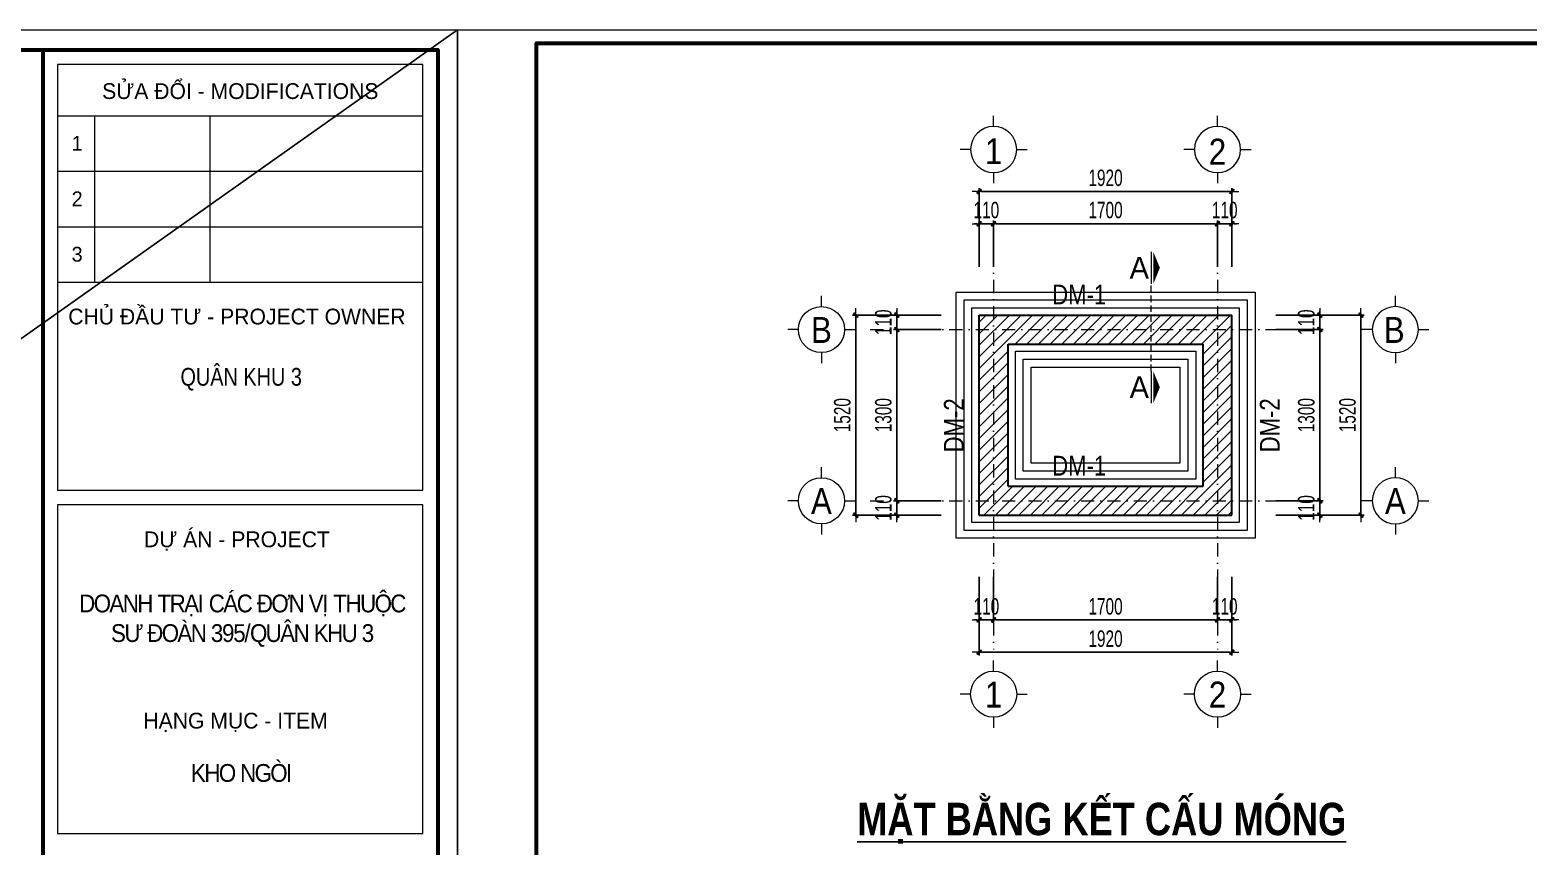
# Model space of a CAD drawing. Header units: millimetres. Extents: x -178395 to 493851, y -561170 to -280028.
# Drawn here: x 331004 to 342381, y -456863 to -450665 of the extents above; entities that cross this region are included whole.
import ezdxf
from ezdxf.enums import TextEntityAlignment as Align

# ---------------------------------------------------------------- set-up
doc = ezdxf.new("R2010")
doc.units = ezdxf.units.MM
doc.header["$MEASUREMENT"] = 0
doc.header["$PDMODE"] = 32
doc.linetypes.add('DASHDOT', pattern=[1, 0.5, -0.25, 0, -0.25])
doc.linetypes.add('HIDDEN', pattern=[0.375, 0.25, -0.125])
doc.layers.get('Defpoints').update_dxf_attribs({"color": 1})
for name, color, linetype, lineweight in [('08. Net Text', 3, 'Continuous', 13), ('Khungten_LCDI', 7, 'Continuous', 5), ('LC Dim', 8, 'Continuous', 18), ('LC ISO', 153, 'Continuous', 13), ('LC Khac', 4, 'Continuous', 9), ('LC MANH DUT', 35, 'HIDDEN', 5), ('LC Net dam 1', 30, 'Continuous', 30), ('LC Net manh', 133, 'Continuous', 5), ('LC Net thay', 63, 'Continuous', 25), ('LC Net truc', 79, 'DASHDOT', 13), ('LC Text1', 3, 'Continuous', 20), ('LC Text2', 7, 'Continuous', 25)]:
    doc.layers.add(name, color=color, linetype=linetype, lineweight=lineweight)
doc.layers.add('KCS_Plotter', color=11, linetype='Continuous', plot=False)
doc.styles.add('HOATBIF', font='hoatbif.shx', dxfattribs={"width": 0.7})
doc.styles.add('Khungten', font='VHAVAN.TTF', dxfattribs={"width": 0.9, "height": 5000})
doc.styles.add('LC 1', font='VHAVANB.TTF')
doc.styles.add('LC3', font='VHARIALB.TTF', dxfattribs={"width": 0.8})
doc.styles.add('T2', font='VHARIAL.TTF', dxfattribs={"width": 0.8})
doc.styles.add('Text Khung Ten', font='VHAVAN.TTF')
doc.styles.add('Title', font='VHBLACK.TTF', dxfattribs={"width": 0.8})
doc.dimstyles.new('1-100(1-50)', dxfattribs={"dimscale": 50, "dimtxt": 2.5, "dimasz": 0.35, "dimexe": 0.5, "dimexo": 0, "dimgap": 0.8, "dimtad": 1, "dimdec": 0, "dimzin": 0, "dimdsep": 46, "dimtxsty": 'HOATBIF', "dimblk1": 'DOT', "dimblk2": 'DOT', "dimsah": 1, "dimcen": -1, "dimdle": 1, "dimclrd": 256, "dimclre": 256, "dimclrt": 4, "dimadec": 3, "dimazin": 2, "dimtfac": 0.333333, "dimtdec": 0, "dimtix": 1, "dimtmove": 2, "dimatfit": 3, "dimldrblk": 'DOT', "dimfxl": 1, "dimtvp": 0.833333, "dimtolj": 1, "dimtzin": 0, "dimarcsym": 0})

# ---------------------------------------------------------------- blocks, each defined once
blk = doc.blocks.new('lcdi fix')
at = {"layer": 'Defpoints', "lineweight": 0}
blk.add_lwpolyline([(-1200, -14850), (-1200, 14850), (40800, 14850), (40800, -14850)], close=True, dxfattribs=at)
at = {"layer": 'Khungten_LCDI', "color": 5, "lineweight": 60}
blk.add_line((36600, 14650), (36600, -14650), dxfattribs=at)
at = {"layer": 'Khungten_LCDI', "color": 5, "lineweight": 25}
blk.add_line((40600, -14650), (40600, 14650), dxfattribs=at)
at = {"layer": 'Khungten_LCDI', "color": 9, "lineweight": 15}
for p, q in [((36750, 13981), (40450, 13981)), ((37123, 13981), (37123, 12297)), ((38293, 13981), (38293, 12297)), ((36750, 13420), (40450, 13420)), ((36750, 12858), (40450, 12858)), ((36750, 12297), (40450, 12297))]:
    blk.add_line(p, q, dxfattribs=at)
at = {"layer": 'Khungten_LCDI', "color": 5, "lineweight": 60}
blk.add_lwpolyline([(0, -14650), (0, 14650), (40600, 14650), (40600, -14650)], close=True, dxfattribs=at)
at = {"layer": 'Khungten_LCDI', "color": 9, "lineweight": 15}
for points in [[(36750, 10190), (40450, 10190), (40450, 14500), (36750, 14500)], [(36750, 6712), (40450, 6712), (40450, 10040), (36750, 10040)]]:
    blk.add_lwpolyline(points, close=True, dxfattribs=at)
at = {"color": 7, "style": 'Khungten'}
for s, p in [('söa ®æi - modifications', (38600, 14151)), ('chñ ®Çu t\xad - project owner', (38566, 11868)), ('dù ¸n - project', (38566, 9612)), ('h¹ng môc - item', (38552, 7776))]:
    blk.add_text(s, height=160, dxfattribs=at).set_placement(p, align=Align.CENTER)
at = {"color": 4, "char_height": 180, "attachment_point": 5, "style": 'Khungten'}
for s, insert, width in [('{\\f.VnArialH|b0|i0|c0|p34;\\W0.8;qu©n khu 3}', (38609, 11313), 2315.24), ('{\\f.VnArialH|b0|i0|c0|p34;\\W0.9;\\T0.9;doanh tr¹i c¸c ®¬n vÞ thuéc s\xad ®oµn 395/qu©n khu 3}', (38617, 8868), 3461.97), ('{\\f.VnArialH|b0|i0|c0|p34;\\T0.9;kho ngßi}', (38609, 7325), 3712.56)]:
    blk.add_mtext(s, dxfattribs=dict(at, insert=insert, width=width))
at = {"color": 7, "style": 'Khungten', "width": 0.8}
for tag, p in [('REVISION', (39499, -10746)), ('NGAYHT', (39546, -11609))]:
    blk.add_attdef(tag, text='', height=200, dxfattribs=at).set_placement(p, align=Align.CENTER)
at = {"layer": '08. Net Text', "color": 7, "style": 'Text Khung Ten'}
blk.add_text('1', height=150, dxfattribs=at).set_placement((36892, 13627))
at = {"layer": '08. Net Text', "color": 7, "ltscale": 2, "style": 'Text Khung Ten'}
for s, p in [('2', (36892, 13065)), ('3', (36892, 12504))]:
    blk.add_text(s, height=150, dxfattribs=at).set_placement(p)
at = {"layer": 'LC Text1', "color": 3, "style": 'LC 1', "width": 1.834006}
for tag, p, p2 in [('TENBANVE1', (36913, -8886), (40339, -8886)), ('TENBANVE2', (36913, -9562), (40339, -9562))]:
    blk.add_attdef(tag, text='', height=250, dxfattribs=at).set_placement(p, p2, align=Align.FIT)
at = {"layer": 'LC Text1', "style": 'Title', "width": 0.7}
blk.add_attdef('SOBANVE', text='', height=250, dxfattribs=at).set_placement((39562, -13896), align=Align.CENTER)
blk = doc.blocks.new('TTRUC')
at = {"layer": 'LC ISO'}
for p, q in [((0, 6.95), (0, 10.13)), ((-6.95, 0), (-10.13, 0)), ((6.95, 0), (10.13, 0)), ((0, -6.95), (0, -10.13))]:
    blk.add_line(p, q, dxfattribs=at)
at = {"layer": 'LC Net manh'}
blk.add_circle((0, 0), 6.95, dxfattribs=at)
blk = doc.blocks.new('DOT')
at = {"layer": 'LC Dim'}
blk.add_line((-3, 0), (3, 0), dxfattribs=at)
at = {"layer": 'LC Dim', "color": 4}
blk.add_line((-1, -1), (1, 1), dxfattribs=at)
blk.add_lwpolyline([(0.5, 1), (-1, -0.5), (-0.5, -1), (1, 0.5)], close=True, dxfattribs=at)
blk = doc.blocks.new('*D1259')
at = {"layer": 'Defpoints', "color": 0, "ltscale": 2, "transparency": 16777216}
for p in [(337588, -452941), (337923, -452941), (337923, -454241)]:
    blk.add_point(p, dxfattribs=at)
at = {"layer": 'LC Dim', "lineweight": -2, "ltscale": 2, "transparency": 16777216}
for p, q in [((337923, -452941), (337563, -452941)), ((337588, -454224), (337588, -452959)), ((337923, -454241), (337563, -454241))]:
    blk.add_line(p, q, dxfattribs=at)
at = {"layer": 'LC Dim', "lineweight": -2, "ltscale": 2, "transparency": 16777216, "xscale": 17.5, "yscale": 17.5, "zscale": 17.5}
for p, rotation in [((337588, -452941), 90), ((337588, -454241), 270)]:
    blk.add_blockref('DOT', p, dxfattribs=dict(at, rotation=rotation))
at = {"layer": 'LC Dim', "color": 4, "ltscale": 2, "transparency": 16777216, "insert": (337485, -453591), "char_height": 125, "attachment_point": 5, "rotation": 90, "style": 'HOATBIF'}
blk.add_mtext('\\A1;1300', dxfattribs=at)
blk = doc.blocks.new('_Dot')
at = {"color": 0, "linetype": 'ByBlock', "lineweight": -2}
blk.add_line((-0.5, 0), (-1, 0), dxfattribs=at)
at = {"color": 0, "linetype": 'ByBlock', "const_width": 0.5}
blk.add_lwpolyline([(-0.25, 0, 1), (0.25, 0, 1)], format="xyb", close=True, dxfattribs=at)
blk = doc.blocks.new('*D1260')
at = {"layer": 'Defpoints', "color": 0, "ltscale": 2, "transparency": 16777216}
for p in [(337588, -452831), (337923, -452831), (337923, -452941)]:
    blk.add_point(p, dxfattribs=at)
at = {"layer": 'LC Dim', "lineweight": -2, "ltscale": 2, "transparency": 16777216}
for p, q in [((337588, -452814), (337588, -452796)), ((337923, -452831), (337563, -452831)), ((337588, -452941), (337588, -452831)), ((337923, -452941), (337563, -452941)), ((337588, -452959), (337588, -452976))]:
    blk.add_line(p, q, dxfattribs=at)
at = {"layer": 'LC Dim', "lineweight": -2, "ltscale": 2, "transparency": 16777216, "xscale": 17.5, "yscale": 17.5, "zscale": 17.5}
for p, rotation in [((337588, -452831), 270), ((337588, -452941), 90)]:
    blk.add_blockref('DOT', p, dxfattribs=dict(at, rotation=rotation))
at = {"layer": 'LC Dim', "color": 4, "ltscale": 2, "transparency": 16777216, "insert": (337485, -452886), "char_height": 125, "attachment_point": 5, "rotation": 90, "style": 'HOATBIF'}
blk.add_mtext('\\A1;110', dxfattribs=at)
blk = doc.blocks.new('*D1261')
at = {"layer": 'Defpoints', "color": 0, "ltscale": 2, "transparency": 16777216}
for p in [(337923, -454241), (337588, -454351), (337923, -454351)]:
    blk.add_point(p, dxfattribs=at)
at = {"layer": 'LC Dim', "lineweight": -2, "ltscale": 2, "transparency": 16777216}
for p, q in [((337923, -454241), (337563, -454241)), ((337588, -454224), (337588, -454206)), ((337588, -454241), (337588, -454351)), ((337923, -454351), (337563, -454351)), ((337588, -454369), (337588, -454386))]:
    blk.add_line(p, q, dxfattribs=at)
at = {"layer": 'LC Dim', "lineweight": -2, "ltscale": 2, "transparency": 16777216, "xscale": 17.5, "yscale": 17.5, "zscale": 17.5}
for p, rotation in [((337588, -454241), 270), ((337588, -454351), 90)]:
    blk.add_blockref('DOT', p, dxfattribs=dict(at, rotation=rotation))
at = {"layer": 'LC Dim', "color": 4, "ltscale": 2, "transparency": 16777216, "insert": (337485, -454296), "char_height": 125, "attachment_point": 5, "rotation": 90, "style": 'HOATBIF'}
blk.add_mtext('\\A1;110', dxfattribs=at)
blk = doc.blocks.new('*D1262')
at = {"layer": 'Defpoints', "color": 0, "ltscale": 2, "transparency": 16777216}
for p in [(338322, -454818), (340022, -454818), (340022, -455146)]:
    blk.add_point(p, dxfattribs=at)
at = {"layer": 'LC Dim', "lineweight": -2, "ltscale": 2, "transparency": 16777216}
for p, q in [((338322, -454818), (338322, -455171)), ((340022, -454818), (340022, -455171)), ((338340, -455146), (340005, -455146))]:
    blk.add_line(p, q, dxfattribs=at)
at = {"layer": 'LC Dim', "lineweight": -2, "ltscale": 2, "transparency": 16777216, "xscale": 17.5, "yscale": 17.5, "zscale": 17.5, "rotation": 180}
blk.add_blockref('DOT', (338322, -455146), dxfattribs=at)
at = {"layer": 'LC Dim', "lineweight": -2, "ltscale": 2, "transparency": 16777216, "xscale": 17.5, "yscale": 17.5, "zscale": 17.5}
blk.add_blockref('DOT', (340022, -455146), dxfattribs=at)
at = {"layer": 'LC Dim', "color": 4, "ltscale": 2, "transparency": 16777216, "insert": (339172, -455044), "char_height": 125, "attachment_point": 5, "style": 'HOATBIF'}
blk.add_mtext('\\A1;1700', dxfattribs=at)
blk = doc.blocks.new('*D1263')
at = {"layer": 'Defpoints', "color": 0, "ltscale": 2, "transparency": 16777216}
for p in [(340022, -454818), (340132, -454818), (340132, -455146)]:
    blk.add_point(p, dxfattribs=at)
at = {"layer": 'LC Dim', "lineweight": -2, "ltscale": 2, "transparency": 16777216}
for p, q in [((340022, -454818), (340022, -455171)), ((340132, -454818), (340132, -455171)), ((340005, -455146), (339987, -455146)), ((340022, -455146), (340132, -455146)), ((340150, -455146), (340167, -455146))]:
    blk.add_line(p, q, dxfattribs=at)
at = {"layer": 'LC Dim', "lineweight": -2, "ltscale": 2, "transparency": 16777216, "xscale": 17.5, "yscale": 17.5, "zscale": 17.5}
blk.add_blockref('DOT', (340022, -455146), dxfattribs=at)
at = {"layer": 'LC Dim', "lineweight": -2, "ltscale": 2, "transparency": 16777216, "xscale": 17.5, "yscale": 17.5, "zscale": 17.5, "rotation": 180}
blk.add_blockref('DOT', (340132, -455146), dxfattribs=at)
at = {"layer": 'LC Dim', "color": 4, "ltscale": 2, "transparency": 16777216, "insert": (340077, -455044), "char_height": 125, "attachment_point": 5, "style": 'HOATBIF'}
blk.add_mtext('\\A1;110', dxfattribs=at)
blk = doc.blocks.new('*D1264')
at = {"layer": 'Defpoints', "color": 0, "ltscale": 2, "transparency": 16777216}
for p in [(338212, -454818), (338322, -454818), (338212, -455146)]:
    blk.add_point(p, dxfattribs=at)
at = {"layer": 'LC Dim', "lineweight": -2, "ltscale": 2, "transparency": 16777216}
for p, q in [((338212, -454818), (338212, -455171)), ((338322, -454818), (338322, -455171)), ((338195, -455146), (338177, -455146)), ((338322, -455146), (338212, -455146)), ((338340, -455146), (338357, -455146))]:
    blk.add_line(p, q, dxfattribs=at)
at = {"layer": 'LC Dim', "lineweight": -2, "ltscale": 2, "transparency": 16777216, "xscale": 17.5, "yscale": 17.5, "zscale": 17.5}
blk.add_blockref('DOT', (338212, -455146), dxfattribs=at)
at = {"layer": 'LC Dim', "lineweight": -2, "ltscale": 2, "transparency": 16777216, "xscale": 17.5, "yscale": 17.5, "zscale": 17.5, "rotation": 180}
blk.add_blockref('DOT', (338322, -455146), dxfattribs=at)
at = {"layer": 'LC Dim', "color": 4, "ltscale": 2, "transparency": 16777216, "insert": (338267, -455044), "char_height": 125, "attachment_point": 5, "style": 'HOATBIF'}
blk.add_mtext('\\A1;110', dxfattribs=at)
blk = doc.blocks.new('*D1265')
at = {"layer": 'Defpoints', "color": 0, "ltscale": 2, "transparency": 16777216}
for p in [(338212, -454818), (340132, -454818), (340132, -455391)]:
    blk.add_point(p, dxfattribs=at)
at = {"layer": 'LC Dim', "lineweight": -2, "ltscale": 2, "transparency": 16777216}
for p, q in [((338212, -454818), (338212, -455416)), ((340132, -454818), (340132, -455416)), ((338230, -455391), (340115, -455391))]:
    blk.add_line(p, q, dxfattribs=at)
at = {"layer": 'LC Dim', "lineweight": -2, "ltscale": 2, "transparency": 16777216, "xscale": 17.5, "yscale": 17.5, "zscale": 17.5, "rotation": 180}
blk.add_blockref('DOT', (338212, -455391), dxfattribs=at)
at = {"layer": 'LC Dim', "lineweight": -2, "ltscale": 2, "transparency": 16777216, "xscale": 17.5, "yscale": 17.5, "zscale": 17.5}
blk.add_blockref('DOT', (340132, -455391), dxfattribs=at)
at = {"layer": 'LC Dim', "color": 4, "ltscale": 2, "transparency": 16777216, "insert": (339172, -455289), "char_height": 125, "attachment_point": 5, "style": 'HOATBIF'}
blk.add_mtext('\\A1;1920', dxfattribs=at)
blk = doc.blocks.new('*D1266')
at = {"layer": 'Defpoints', "color": 0, "ltscale": 2, "transparency": 16777216}
for p in [(337275, -452831), (337682, -452831), (337682, -454351)]:
    blk.add_point(p, dxfattribs=at)
at = {"layer": 'LC Dim', "lineweight": -2, "ltscale": 2, "transparency": 16777216}
for p, q in [((337682, -452831), (337250, -452831)), ((337275, -454334), (337275, -452849)), ((337682, -454351), (337250, -454351))]:
    blk.add_line(p, q, dxfattribs=at)
at = {"layer": 'LC Dim', "lineweight": -2, "ltscale": 2, "transparency": 16777216, "xscale": 17.5, "yscale": 17.5, "zscale": 17.5}
for p, rotation in [((337275, -452831), 90), ((337275, -454351), 270)]:
    blk.add_blockref('DOT', p, dxfattribs=dict(at, rotation=rotation))
at = {"layer": 'LC Dim', "color": 4, "ltscale": 2, "transparency": 16777216, "insert": (337173, -453591), "char_height": 125, "attachment_point": 5, "rotation": 90, "style": 'HOATBIF'}
blk.add_mtext('\\A1;1520', dxfattribs=at)
blk = doc.blocks.new('*D1267')
at = {"layer": 'Defpoints', "color": 0, "ltscale": 2, "transparency": 16777216}
for p in [(340465, -452941), (340800, -452941), (340465, -454241)]:
    blk.add_point(p, dxfattribs=at)
at = {"layer": 'LC Dim', "lineweight": -2, "ltscale": 2, "transparency": 16777216}
for p, q in [((340465, -452941), (340825, -452941)), ((340800, -454224), (340800, -452959)), ((340465, -454241), (340825, -454241))]:
    blk.add_line(p, q, dxfattribs=at)
at = {"layer": 'LC Dim', "lineweight": -2, "ltscale": 2, "transparency": 16777216, "xscale": 17.5, "yscale": 17.5, "zscale": 17.5}
for p, rotation in [((340800, -452941), 90), ((340800, -454241), 270)]:
    blk.add_blockref('DOT', p, dxfattribs=dict(at, rotation=rotation))
at = {"layer": 'LC Dim', "color": 4, "ltscale": 2, "transparency": 16777216, "insert": (340697, -453591), "char_height": 125, "attachment_point": 5, "rotation": 90, "style": 'HOATBIF'}
blk.add_mtext('\\A1;1300', dxfattribs=at)
blk = doc.blocks.new('*D1268')
at = {"layer": 'Defpoints', "color": 0, "ltscale": 2, "transparency": 16777216}
for p in [(340465, -452831), (340800, -452831), (340465, -452941)]:
    blk.add_point(p, dxfattribs=at)
at = {"layer": 'LC Dim', "lineweight": -2, "ltscale": 2, "transparency": 16777216}
for p, q in [((340800, -452814), (340800, -452796)), ((340465, -452831), (340825, -452831)), ((340800, -452941), (340800, -452831)), ((340465, -452941), (340825, -452941)), ((340800, -452959), (340800, -452976))]:
    blk.add_line(p, q, dxfattribs=at)
at = {"layer": 'LC Dim', "lineweight": -2, "ltscale": 2, "transparency": 16777216, "xscale": 17.5, "yscale": 17.5, "zscale": 17.5}
for p, rotation in [((340800, -452831), 270), ((340800, -452941), 90)]:
    blk.add_blockref('DOT', p, dxfattribs=dict(at, rotation=rotation))
at = {"layer": 'LC Dim', "color": 4, "ltscale": 2, "transparency": 16777216, "insert": (340697, -452886), "char_height": 125, "attachment_point": 5, "rotation": 90, "style": 'HOATBIF'}
blk.add_mtext('\\A1;110', dxfattribs=at)
blk = doc.blocks.new('*D1269')
at = {"layer": 'Defpoints', "color": 0, "ltscale": 2, "transparency": 16777216}
for p in [(340465, -454241), (340465, -454351), (340800, -454351)]:
    blk.add_point(p, dxfattribs=at)
at = {"layer": 'LC Dim', "lineweight": -2, "ltscale": 2, "transparency": 16777216}
for p, q in [((340465, -454241), (340825, -454241)), ((340800, -454224), (340800, -454206)), ((340800, -454241), (340800, -454351)), ((340465, -454351), (340825, -454351)), ((340800, -454369), (340800, -454386))]:
    blk.add_line(p, q, dxfattribs=at)
at = {"layer": 'LC Dim', "lineweight": -2, "ltscale": 2, "transparency": 16777216, "xscale": 17.5, "yscale": 17.5, "zscale": 17.5}
for p, rotation in [((340800, -454241), 270), ((340800, -454351), 90)]:
    blk.add_blockref('DOT', p, dxfattribs=dict(at, rotation=rotation))
at = {"layer": 'LC Dim', "color": 4, "ltscale": 2, "transparency": 16777216, "insert": (340697, -454296), "char_height": 125, "attachment_point": 5, "rotation": 90, "style": 'HOATBIF'}
blk.add_mtext('\\A1;110', dxfattribs=at)
blk = doc.blocks.new('*D1270')
at = {"layer": 'Defpoints', "color": 0, "ltscale": 2, "transparency": 16777216}
for p in [(340706, -452831), (341112, -452831), (340706, -454351)]:
    blk.add_point(p, dxfattribs=at)
at = {"layer": 'LC Dim', "lineweight": -2, "ltscale": 2, "transparency": 16777216}
for p, q in [((340706, -452831), (341137, -452831)), ((341112, -454334), (341112, -452849)), ((340706, -454351), (341137, -454351))]:
    blk.add_line(p, q, dxfattribs=at)
at = {"layer": 'LC Dim', "lineweight": -2, "ltscale": 2, "transparency": 16777216, "xscale": 17.5, "yscale": 17.5, "zscale": 17.5}
for p, rotation in [((341112, -452831), 90), ((341112, -454351), 270)]:
    blk.add_blockref('DOT', p, dxfattribs=dict(at, rotation=rotation))
at = {"layer": 'LC Dim', "color": 4, "ltscale": 2, "transparency": 16777216, "insert": (341010, -453591), "char_height": 125, "attachment_point": 5, "rotation": 90, "style": 'HOATBIF'}
blk.add_mtext('\\A1;1520', dxfattribs=at)
blk = doc.blocks.new('*D1271')
at = {"layer": 'Defpoints', "color": 0, "ltscale": 2, "transparency": 16777216}
for p in [(340022, -452137), (338322, -452465), (340022, -452465)]:
    blk.add_point(p, dxfattribs=at)
at = {"layer": 'LC Dim', "lineweight": -2, "ltscale": 2, "transparency": 16777216}
for p, q in [((338322, -452465), (338322, -452112)), ((340022, -452465), (340022, -452112)), ((338340, -452137), (340005, -452137))]:
    blk.add_line(p, q, dxfattribs=at)
at = {"layer": 'LC Dim', "lineweight": -2, "ltscale": 2, "transparency": 16777216, "xscale": 17.5, "yscale": 17.5, "zscale": 17.5, "rotation": 180}
blk.add_blockref('DOT', (338322, -452137), dxfattribs=at)
at = {"layer": 'LC Dim', "lineweight": -2, "ltscale": 2, "transparency": 16777216, "xscale": 17.5, "yscale": 17.5, "zscale": 17.5}
blk.add_blockref('DOT', (340022, -452137), dxfattribs=at)
at = {"layer": 'LC Dim', "color": 4, "ltscale": 2, "transparency": 16777216, "insert": (339172, -452034), "char_height": 125, "attachment_point": 5, "style": 'HOATBIF'}
blk.add_mtext('\\A1;1700', dxfattribs=at)
blk = doc.blocks.new('*D1272')
at = {"layer": 'Defpoints', "color": 0, "ltscale": 2, "transparency": 16777216}
for p in [(340132, -452137), (340022, -452465), (340132, -452465)]:
    blk.add_point(p, dxfattribs=at)
at = {"layer": 'LC Dim', "lineweight": -2, "ltscale": 2, "transparency": 16777216}
for p, q in [((340022, -452465), (340022, -452112)), ((340132, -452465), (340132, -452112)), ((340005, -452137), (339987, -452137)), ((340022, -452137), (340132, -452137)), ((340150, -452137), (340167, -452137))]:
    blk.add_line(p, q, dxfattribs=at)
at = {"layer": 'LC Dim', "lineweight": -2, "ltscale": 2, "transparency": 16777216, "xscale": 17.5, "yscale": 17.5, "zscale": 17.5}
blk.add_blockref('DOT', (340022, -452137), dxfattribs=at)
at = {"layer": 'LC Dim', "lineweight": -2, "ltscale": 2, "transparency": 16777216, "xscale": 17.5, "yscale": 17.5, "zscale": 17.5, "rotation": 180}
blk.add_blockref('DOT', (340132, -452137), dxfattribs=at)
at = {"layer": 'LC Dim', "color": 4, "ltscale": 2, "transparency": 16777216, "insert": (340077, -452034), "char_height": 125, "attachment_point": 5, "style": 'HOATBIF'}
blk.add_mtext('\\A1;110', dxfattribs=at)
blk = doc.blocks.new('*D1273')
at = {"layer": 'Defpoints', "color": 0, "ltscale": 2, "transparency": 16777216}
for p in [(338212, -452137), (338212, -452465), (338322, -452465)]:
    blk.add_point(p, dxfattribs=at)
at = {"layer": 'LC Dim', "lineweight": -2, "ltscale": 2, "transparency": 16777216}
for p, q in [((338212, -452465), (338212, -452112)), ((338322, -452465), (338322, -452112)), ((338195, -452137), (338177, -452137)), ((338322, -452137), (338212, -452137)), ((338340, -452137), (338357, -452137))]:
    blk.add_line(p, q, dxfattribs=at)
at = {"layer": 'LC Dim', "lineweight": -2, "ltscale": 2, "transparency": 16777216, "xscale": 17.5, "yscale": 17.5, "zscale": 17.5}
blk.add_blockref('DOT', (338212, -452137), dxfattribs=at)
at = {"layer": 'LC Dim', "lineweight": -2, "ltscale": 2, "transparency": 16777216, "xscale": 17.5, "yscale": 17.5, "zscale": 17.5, "rotation": 180}
blk.add_blockref('DOT', (338322, -452137), dxfattribs=at)
at = {"layer": 'LC Dim', "color": 4, "ltscale": 2, "transparency": 16777216, "insert": (338267, -452034), "char_height": 125, "attachment_point": 5, "style": 'HOATBIF'}
blk.add_mtext('\\A1;110', dxfattribs=at)
blk = doc.blocks.new('*D1274')
at = {"layer": 'Defpoints', "color": 0, "ltscale": 2, "transparency": 16777216}
for p in [(340132, -451892), (338212, -452465), (340132, -452465)]:
    blk.add_point(p, dxfattribs=at)
at = {"layer": 'LC Dim', "lineweight": -2, "ltscale": 2, "transparency": 16777216}
for p, q in [((338212, -452465), (338212, -451867)), ((338230, -451892), (340115, -451892)), ((340132, -452465), (340132, -451867))]:
    blk.add_line(p, q, dxfattribs=at)
at = {"layer": 'LC Dim', "lineweight": -2, "ltscale": 2, "transparency": 16777216, "xscale": 17.5, "yscale": 17.5, "zscale": 17.5, "rotation": 180}
blk.add_blockref('DOT', (338212, -451892), dxfattribs=at)
at = {"layer": 'LC Dim', "lineweight": -2, "ltscale": 2, "transparency": 16777216, "xscale": 17.5, "yscale": 17.5, "zscale": 17.5}
blk.add_blockref('DOT', (340132, -451892), dxfattribs=at)
at = {"layer": 'LC Dim', "color": 4, "ltscale": 2, "transparency": 16777216, "insert": (339172, -451789), "char_height": 125, "attachment_point": 5, "style": 'HOATBIF'}
blk.add_mtext('\\A1;1920', dxfattribs=at)
blk = doc.blocks.new('TIEUDE1')
at = {"layer": 'LC Text2', "color": 7, "style": 'LC 1'}
blk.add_attdef('TIªU§Ò', text='', height=5, dxfattribs=at).set_placement((0, 0), align=Align.BOTTOM_CENTER)
blk.add_attdef('TL', text='', height=3, dxfattribs=at).set_placement((0, -2), align=Align.TOP_CENTER)

msp = doc.modelspace()

# ---------------------------------------------------------------- hatches: boundary and pattern name
at = {"layer": 'LC Dim', "ltscale": 2}
h = msp.add_hatch(dxfattribs=at)
h.set_pattern_fill('ANSI31', color=256, scale=500)
h.set_pattern_definition([(45, (373441.68, -228414.92), (-44.194174, 44.194174), [])])
h.paths.add_polyline_path([(340132.3, -452831.1), (338212.3, -452831.1), (338212.3, -454351.1), (340132.3, -454351.1)])
h.paths.add_polyline_path([(338432.3, -454131.1), (338432.3, -453051.1), (339912.3, -453051.1), (339912.3, -454131.1)], flags=16)
h.paths.add_polyline_path([(338487.3, -454076.1), (338487.3, -453106.1), (339857.3, -453106.1), (339857.3, -454076.1)], flags=0)
h.paths.add_polyline_path([(338547.3, -454016.1), (338547.3, -453166.1), (339797.3, -453166.1), (339797.3, -454016.1)], flags=0)
h.paths.add_polyline_path([(338607.3, -453956.1), (338607.3, -453226.1), (339737.3, -453226.1), (339737.3, -453956.1)], flags=0)

# ---------------------------------------------------------------- linework, layer by layer
at = {"layer": 'KCS_Plotter', "ltscale": 250}
msp.add_line((302751, -472940.4), (334251, -450665.4), dxfattribs=at)
at = {"layer": 'LC Khac', "color": 1, "ltscale": 2}
for p, q in [((339517.9, -452350.3), (339517.9, -452593)), ((339517.9, -453257.2), (339517.9, -453499.9))]:
    msp.add_line(p, q, dxfattribs=at)
for points in [[(339584.9, -452471.6, 0, 235.7, 0), (339536.2, -452471.6, 137.5, 137.5, 0)], [(339584.9, -453378.5, 0, 235.7, 0), (339536.2, -453378.5, 137.5, 137.5, 0)]]:
    msp.add_lwpolyline(points, format="xyseb", dxfattribs=at)
at = {"layer": 'LC MANH DUT', "ltscale": 200}
msp.add_line((339517.9, -453257.2), (339517.9, -452593), dxfattribs=at)
at = {"layer": 'LC Net dam 1', "ltscale": 200}
for p, q in [((338212.3, -452831.1), (340132.3, -452831.1)), ((338212.3, -454351.1), (338212.3, -452831.1)), ((340132.3, -454351.1), (340132.3, -452831.1)), ((338432.3, -453051.1), (339912.3, -453051.1)), ((338432.3, -454131.1), (338432.3, -453051.1)), ((339912.3, -454131.1), (339912.3, -453051.1)), ((338432.3, -454131.1), (339912.3, -454131.1)), ((338212.3, -454351.1), (340132.3, -454351.1))]:
    msp.add_line(p, q, dxfattribs=at)
at = {"layer": 'LC Net manh', "ltscale": 2}
for points in [[(338037.3, -452656.1), (340307.3, -452656.1), (340307.3, -454526.1), (338037.3, -454526.1)], [(338097.3, -452716.1), (340247.3, -452716.1), (340247.3, -454466.1), (338097.3, -454466.1)], [(338157.3, -452776.1), (340187.3, -452776.1), (340187.3, -454406.1), (338157.3, -454406.1)], [(338487.3, -453106.1), (339857.3, -453106.1), (339857.3, -454076.1), (338487.3, -454076.1)], [(338547.3, -453166.1), (339797.3, -453166.1), (339797.3, -454016.1), (338547.3, -454016.1)], [(338607.3, -453226.1), (339737.3, -453226.1), (339737.3, -453956.1), (338607.3, -453956.1)]]:
    msp.add_lwpolyline(points, close=True, dxfattribs=at)
at = {"layer": 'LC Net truc', "ltscale": 200}
for p, q in [((338322.3, -452363.1), (338322.3, -455371.5)), ((340022.3, -452363.1), (340022.3, -455371.5)), ((337385.4, -452941.1), (340621.6, -452941.1)), ((337385.4, -454241.1), (340621.6, -454241.1))]:
    msp.add_line(p, q, dxfattribs=at)

# ---------------------------------------------------------------- block references
at = {"layer": 'LC ISO', "xscale": -25.19610424696835, "yscale": 25.19610424696835, "zscale": 25.19610424696835, "rotation": 180}
for p in [(338322.3, -451573), (340022.3, -451573)]:
    msp.add_blockref('TTRUC', p, dxfattribs=at)
at = {"layer": 'LC ISO', "yscale": 25.19610424696835, "zscale": 25.19610424696835}
for p, xscale in [((337014.4, -452941.1), 25.19610424696835), ((341373, -452941.1), -25.19610424696835), ((337014.4, -454241.1), 25.19610424696835), ((341373, -454241.1), -25.19610424696835), ((338322.3, -455710), 25.19610424696835), ((340022.3, -455710), 25.19610424696835)]:
    msp.add_blockref('TTRUC', p, dxfattribs=dict(at, xscale=xscale))
at = {"layer": 'LC Net thay'}
for p, xscale, yscale, zscale in [((303651, -461802.9), 0.75, 0.75, 0.75), ((334851, -458090.4), 0.5000000000000013, 0.5000000000000013, 0.5000000000000013)]:
    msp.add_blockref('lcdi fix', p, dxfattribs=dict(at, xscale=xscale, yscale=yscale, zscale=zscale))
at = {"layer": 'LC Text2'}
ref = msp.add_blockref('TIEUDE1', (339142.7, -456854.8), dxfattribs=dict(at, xscale=50.00000000009664, yscale=50.00000000009664, zscale=50.00000000009664))
ref.add_attrib('TIªU§Ò', '%%UmÆt B»NG kÕt cÊu MãNG', dxfattribs={"color": 7, "height": 246.221, "style": 'LC3', "width": 0.8}).set_placement((339142.7, -456854.8), align=Align.BOTTOM_CENTER)

# ---------------------------------------------------------------- texts
at = {"ltscale": 2, "style": 'LC 1'}
for p in [(339428.6, -452471.6), (339428.6, -453378.5)]:
    msp.add_attdef('A', text='A', height=165, dxfattribs=at).set_placement(p, align=Align.MIDDLE_CENTER)
at = {"layer": 'LC Text1', "ltscale": 0.2, "style": 'LC 1', "width": 0.9}
for s, p in [('1', (338322.3, -451743.8)), ('2', (340022.3, -451747.6)), ('B', (337014.4, -453101.6)), ('B', (341364.5, -453101.6)), ('A', (337014.4, -454401.6)), ('A', (341373.2, -454401.6)), ('1', (338322.3, -455870.5)), ('2', (340022.3, -455870.5))]:
    msp.add_text(s, height=197.3, dxfattribs=at).set_placement(p, align=Align.BOTTOM_CENTER)
at = {"layer": 'LC Text2', "style": 'T2', "width": 0.8}
for p in [(338767.1, -452749.7), (338767.1, -454049.7)]:
    msp.add_text('dm-1', height=150.16, dxfattribs=at).set_placement(p)
for p in [(338095, -453873.3), (340494.5, -453873.3)]:
    msp.add_text('dm-2', height=150.16, rotation=90, dxfattribs=at).set_placement(p)

# ---------------------------------------------------------------- dimensions: what is measured, and where the dimension line sits
at = {"layer": 'LC Dim', "ltscale": 2}
for base, p1, p2, picture, middle in [((340132.3, -451891.8), (338212.3, -452464.6), (340132.3, -452464.6), '*D1274', (339172.3, -451789.3)), ((338212.3, -452136.8), (338322.3, -452464.6), (338212.3, -452464.6), '*D1273', (338267.3, -452034.3)), ((340022.3, -452136.8), (338322.3, -452464.6), (340022.3, -452464.6), '*D1271', (339172.3, -452034.3)), ((340132.3, -452136.8), (340022.3, -452464.6), (340132.3, -452464.6), '*D1272', (340077.3, -452034.3)), ((338212.3, -455146.3), (338322.3, -454818.4), (338212.3, -454818.4), '*D1264', (338267.3, -455043.8)), ((340132.3, -455391.3), (338212.3, -454818.4), (340132.3, -454818.4), '*D1265', (339172.3, -455288.8)), ((340022.3, -455146.3), (338322.3, -454818.4), (340022.3, -454818.4), '*D1262', (339172.3, -455043.8)), ((340132.3, -455146.3), (340022.3, -454818.4), (340132.3, -454818.4), '*D1263', (340077.3, -455043.8))]:
    dim = msp.add_linear_dim(base=base, p1=p1, p2=p2, dimstyle='1-100(1-50)', dxfattribs=at)
    dim.commit()
    dim.dimension.update_dxf_attribs({"geometry": picture, "text_midpoint": middle})
for base, p1, p2, picture, middle in [((337275.2, -452831.1), (337681.8, -454351.1), (337681.8, -452831.1), '*D1266', (337172.7, -453591.1)), ((337587.8, -452831.1), (337922.9, -452941.1), (337922.9, -452831.1), '*D1260', (337485.3, -452886.1)), ((340799.6, -452831.1), (340464.5, -452941.1), (340464.5, -452831.1), '*D1268', (340697.1, -452886.1)), ((341112.3, -452831.1), (340705.6, -454351.1), (340705.6, -452831.1), '*D1270', (341009.8, -453591.1)), ((337587.8, -454351.1), (337922.9, -454241.1), (337922.9, -454351.1), '*D1261', (337485.3, -454296.1)), ((340799.6, -454351.1), (340464.5, -454241.1), (340464.5, -454351.1), '*D1269', (340697.1, -454296.1))]:
    dim = msp.add_linear_dim(base=base, p1=p1, p2=p2, angle=90, dimstyle='1-100(1-50)', dxfattribs=at)
    dim.commit()
    dim.dimension.update_dxf_attribs({"geometry": picture, "text_midpoint": middle})
for base, p1, p2, picture, middle in [((337587.8, -452941.1), (337922.9, -454241.1), (337922.9, -452941.1), '*D1259', (337485.3, -453591.1)), ((340799.6, -452941.1), (340464.5, -454241.1), (340464.5, -452941.1), '*D1267', (340697.1, -453591.1))]:
    dim = msp.add_linear_dim(base=base, p1=p1, p2=p2, angle=90, dimstyle='1-100(1-50)', override={"dimlfac": 1}, dxfattribs=at)
    dim.commit()
    dim.dimension.update_dxf_attribs({"geometry": picture, "text_midpoint": middle})

doc.saveas('drawing.dxf')
